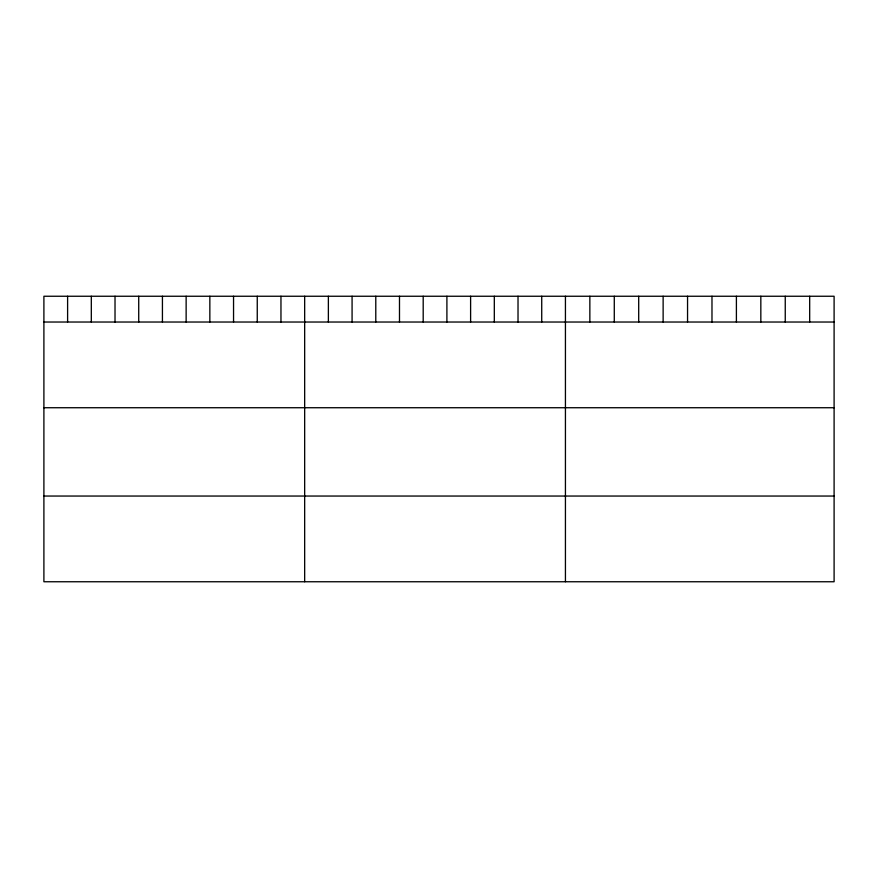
<?xml version="1.0" encoding="UTF-8"?>
<svg xmlns="http://www.w3.org/2000/svg" width="878" height="878" viewBox="0 0 878 878"><rect width="100%" height="100%" fill="white"/><g stroke="black" fill="none" stroke-linecap="round" stroke-linejoin="round"><path stroke-width="1.32" d="M834.1 322.028L834.1 581.752L43.9 581.752L43.9 296.248L834.1 296.248L834.1 322.028L43.9 322.028M43.9 407.732L834.1 407.732M43.9 496.048L834.1 496.048M809.681 296.248L809.681 322.028M785.25 296.248L785.25 322.028M760.831 296.248L760.831 322.028M736.401 296.248L736.401 322.028M711.981 296.248L711.981 322.028M687.551 296.248L687.551 322.028M663.131 296.248L663.131 322.028M638.701 296.248L638.701 322.028M614.282 296.248L614.282 322.028M589.851 296.248L589.851 322.028M565.432 296.248L565.432 581.752M541.726 296.248L541.726 322.028M518.02 296.248L518.02 322.028M494.314 296.248L494.314 322.028M470.608 296.248L470.608 322.028M446.902 296.248L446.902 322.028M423.196 296.248L423.196 322.028M399.49 296.248L399.49 322.028M375.784 296.248L375.784 322.028M352.078 296.248L352.078 322.028M328.372 296.248L328.372 322.028M304.666 296.248L304.666 581.752M280.96 296.248L280.96 322.028M257.254 296.248L257.254 322.028M233.548 296.248L233.548 322.028M209.842 296.248L209.842 322.028M186.136 296.248L186.136 322.028M162.43 296.248L162.43 322.028M138.724 296.248L138.724 322.028M115.018 296.248L115.018 322.028M91.312 296.248L91.312 322.028M67.606 296.248L67.606 322.028"/></g></svg>
